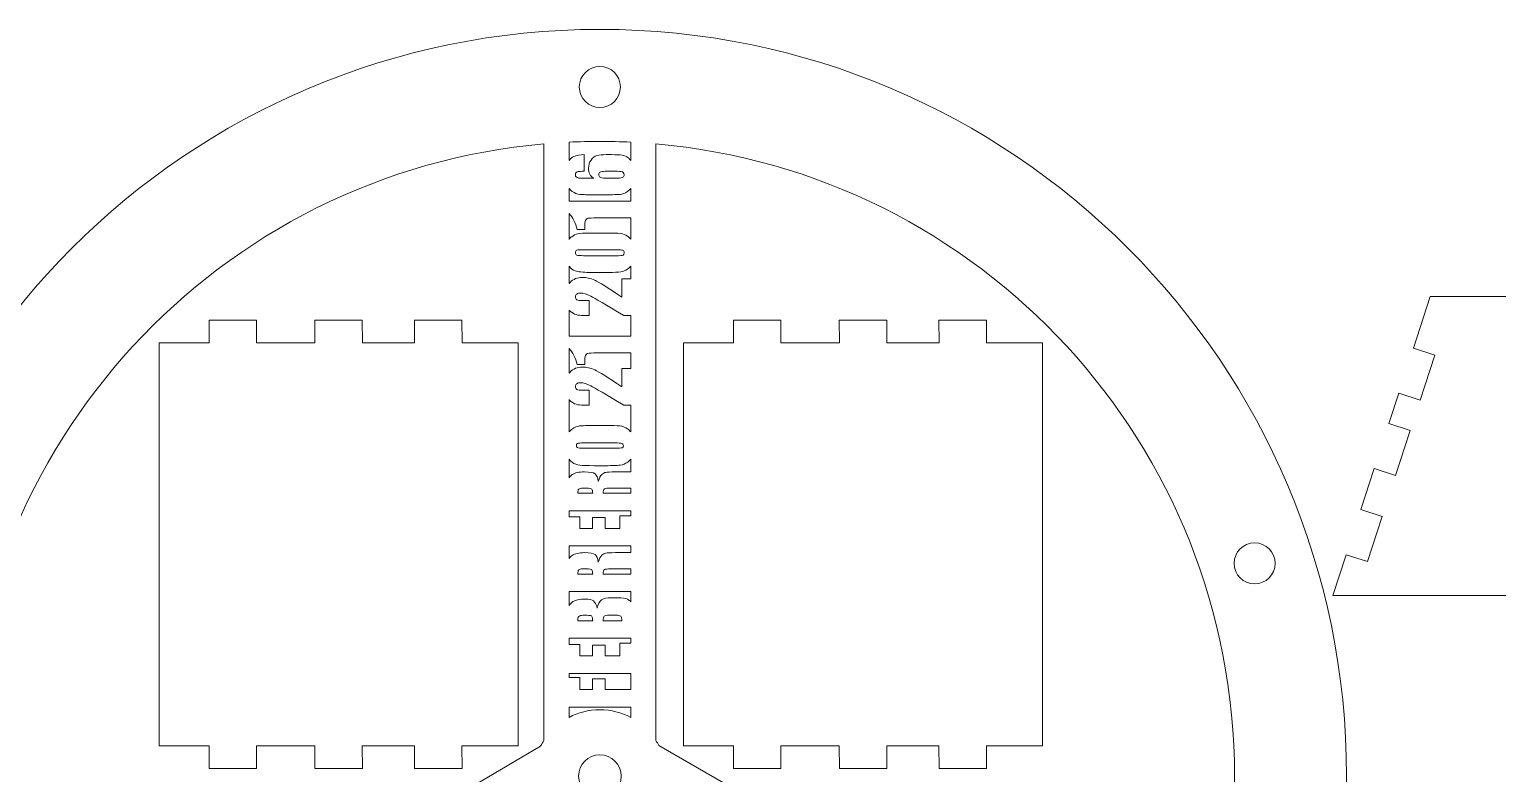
# Model space of a CAD drawing. Header units: millimetres. Extents: x -535 to 505, y -208 to 234.
# Drawn here: x -55.1 to 141.6, y -106.4 to -6.8 of the extents above; entities that cross this region are included whole.
import ezdxf

# ---------------------------------------------------------------- set-up
doc = ezdxf.new("R2010")
doc.units = ezdxf.units.MM
doc.header["$MEASUREMENT"] = 0
doc.layers.add('Capa 1', color=7, linetype='Continuous')

msp = doc.modelspace()

# ---------------------------------------------------------------- linework, layer by layer
at = {"layer": 'Capa 1', "color": 250, "lineweight": 20}
for points, knots in [([(21.3496, -6.7857), (76.5781, -6.7857), (121.3496, -51.5572), (121.3496, -106.7857), (121.3496, -106.7857), (121.3496, -162.0142), (76.5781, -206.7857), (21.3496, -206.7857), (21.3496, -206.7857), (-33.8789, -206.7857), (-78.6504, -162.0142), (-78.6504, -106.7857), (-78.6504, -106.7857), (-78.6504, -51.5572), (-33.8789, -6.7857), (21.3496, -6.7857)], [0, 0, 0, 0, 0.2, 0.2, 0.2, 0.2, 0.4, 0.4, 0.4, 0.4, 0.6, 0.6, 0.6, 0.6, 1, 1, 1, 1]), ([(21.3496, -11.7492), (22.8684, -11.7492), (24.0996, -12.9804), (24.0996, -14.4992), (24.0996, -14.4992), (24.0996, -16.018), (22.8684, -17.2492), (21.3496, -17.2492), (21.3496, -17.2492), (19.8308, -17.2492), (18.5996, -16.018), (18.5996, -14.4992), (18.5996, -14.4992), (18.5996, -12.9804), (19.8308, -11.7492), (21.3496, -11.7492)], [0, 0, 0, 0, 0.2, 0.2, 0.2, 0.2, 0.4, 0.4, 0.4, 0.4, 0.6, 0.6, 0.6, 0.6, 1, 1, 1, 1]), ([(-55.41, -143.3336), (-60.6927, -132.2629), (-63.6504, -119.8699), (-63.6504, -106.7857), (-63.6504, -106.7857), (-63.6504, -62.3694), (-29.5809, -25.9166), (13.8496, -22.1188), (13.8496, -22.1188), (13.8496, -22.1188), (13.8496, -102.0061), (13.8496, -102.0061), (13.8496, -102.0061), (13.6954, -102.2475), (13.5526, -102.497), (13.4219, -102.7535), (13.4219, -102.7535), (13.4219, -102.7535), (-55.41, -143.3336), (-55.41, -143.3336)], [0, 0, 0, 0, 0.16666667, 0.16666667, 0.16666667, 0.16666667, 0.33333333, 0.33333333, 0.33333333, 0.33333333, 0.5, 0.5, 0.5, 0.5, 0.66666667, 0.66666667, 0.66666667, 0.66666667, 1, 1, 1, 1]), ([(21.3496, -21.7857), (22.7334, -21.7857), (24.1089, -21.8215), (25.4765, -21.8869), (25.4765, -21.8869), (25.4765, -21.8869), (25.4765, -24.3261), (25.4765, -24.3261), (25.4765, -24.3261), (25.3866, -24.2089), (25.286, -24.1058), (25.1748, -24.0171), (25.1748, -24.0171), (24.916, -23.8074), (24.6327, -23.6808), (24.3267, -23.6317), (24.3267, -23.6317), (24.0207, -23.5845), (23.5541, -23.5599), (22.927, -23.5599), (22.927, -23.5599), (22.927, -23.5599), (22.2148, -23.5599), (22.2148, -23.5599), (22.2148, -23.5599), (21.6878, -23.5599), (21.2685, -23.6034), (20.9587, -23.6884), (20.9587, -23.6884), (20.6489, -23.7734), (20.3844, -23.9717), (20.1634, -24.2872), (20.1634, -24.2872), (19.9424, -24.6008), (19.831, -24.9634), (19.831, -25.3733), (19.831, -25.3733), (19.831, -25.6982), (19.8895, -25.9721), (20.0085, -26.195), (20.0085, -26.195), (20.1275, -26.416), (20.307, -26.5842), (20.545, -26.6994), (20.545, -26.6994), (20.545, -26.6994), (19.1188, -26.6994), (19.1188, -26.6994), (19.1188, -26.6994), (18.7845, -26.6994), (18.5616, -26.6937), (18.4502, -26.6824), (18.4502, -26.6824), (18.3387, -26.671), (18.2499, -26.6276), (18.18, -26.5539), (18.18, -26.5539), (18.1101, -26.4784), (18.0742, -26.3839), (18.0742, -26.2687), (18.0742, -26.2687), (18.0742, -26.1308), (18.112, -26.0212), (18.1857, -25.9419), (18.1857, -25.9419), (18.2594, -25.8607), (18.3519, -25.8154), (18.4615, -25.8059), (18.4615, -25.8059), (18.5692, -25.7965), (18.8336, -25.7927), (19.253, -25.7927), (19.253, -25.7927), (19.253, -25.7927), (19.253, -23.5599), (19.253, -23.5599), (19.253, -23.5599), (18.6919, -23.5599), (18.2254, -23.6468), (17.8551, -23.8206), (17.8551, -23.8206), (17.6074, -23.9375), (17.3964, -24.1058), (17.2227, -24.3258), (17.2227, -24.3258), (17.2227, -24.3258), (17.2227, -21.8869), (17.2227, -21.8869), (17.2227, -21.8869), (18.5898, -21.8198), (19.9658, -21.7857), (21.3496, -21.7857)], [0, 0, 0, 0, 0.04166667, 0.04166667, 0.04166667, 0.04166667, 0.08333333, 0.08333333, 0.08333333, 0.08333333, 0.125, 0.125, 0.125, 0.125, 0.16666667, 0.16666667, 0.16666667, 0.16666667, 0.20833333, 0.20833333, 0.20833333, 0.20833333, 0.25, 0.25, 0.25, 0.25, 0.29166667, 0.29166667, 0.29166667, 0.29166667, 0.33333333, 0.33333333, 0.33333333, 0.33333333, 0.375, 0.375, 0.375, 0.375, 0.41666667, 0.41666667, 0.41666667, 0.41666667, 0.45833333, 0.45833333, 0.45833333, 0.45833333, 0.5, 0.5, 0.5, 0.5, 0.54166667, 0.54166667, 0.54166667, 0.54166667, 0.58333333, 0.58333333, 0.58333333, 0.58333333, 0.625, 0.625, 0.625, 0.625, 0.66666667, 0.66666667, 0.66666667, 0.66666667, 0.70833333, 0.70833333, 0.70833333, 0.70833333, 0.75, 0.75, 0.75, 0.75, 0.79166667, 0.79166667, 0.79166667, 0.79166667, 0.83333333, 0.83333333, 0.83333333, 0.83333333, 0.875, 0.875, 0.875, 0.875, 0.91666667, 0.91666667, 0.91666667, 0.91666667, 1, 1, 1, 1]), ([(28.8496, -22.1188), (72.2802, -25.9165), (106.3496, -62.3694), (106.3496, -106.7857), (106.3496, -106.7857), (106.3496, -119.5946), (103.5109, -131.7387), (98.4369, -142.6317), (98.4369, -142.6317), (98.4369, -142.6317), (29.2396, -102.6806), (29.2396, -102.6806), (29.2396, -102.6806), (29.1192, -102.4497), (28.9892, -102.2242), (28.8496, -102.0057), (28.8496, -102.0057), (28.8496, -102.0057), (28.8496, -22.1188), (28.8496, -22.1188)], [0, 0, 0, 0, 0.16666667, 0.16666667, 0.16666667, 0.16666667, 0.33333333, 0.33333333, 0.33333333, 0.33333333, 0.5, 0.5, 0.5, 0.5, 0.66666667, 0.66666667, 0.66666667, 0.66666667, 1, 1, 1, 1]), ([(22.041, -25.7927), (21.7256, -25.7927), (21.5084, -25.8286), (21.3912, -25.8985), (21.3912, -25.8985), (21.2722, -25.9702), (21.2137, -26.0855), (21.2137, -26.246), (21.2137, -26.246), (21.2137, -26.4028), (21.2704, -26.518), (21.3818, -26.5898), (21.3818, -26.5898), (21.4951, -26.6635), (21.7143, -26.6994), (22.041, -26.6994), (22.041, -26.6994), (22.041, -26.6994), (23.658, -26.6994), (23.658, -26.6994), (23.658, -26.6994), (24.0528, -26.6994), (24.3097, -26.6654), (24.4325, -26.5955), (24.4325, -26.5955), (24.5533, -26.5275), (24.6138, -26.4123), (24.6138, -26.2517), (24.6138, -26.2517), (24.6138, -26.1554), (24.5666, -26.0534), (24.4721, -25.9495), (24.4721, -25.9495), (24.3796, -25.8456), (24.1264, -25.7927), (23.7147, -25.7927), (23.7147, -25.7927), (23.7147, -25.7927), (22.041, -25.7927), (22.041, -25.7927)], [0, 0, 0, 0, 0.09090909, 0.09090909, 0.09090909, 0.09090909, 0.18181818, 0.18181818, 0.18181818, 0.18181818, 0.27272727, 0.27272727, 0.27272727, 0.27272727, 0.36363636, 0.36363636, 0.36363636, 0.36363636, 0.45454545, 0.45454545, 0.45454545, 0.45454545, 0.54545455, 0.54545455, 0.54545455, 0.54545455, 0.63636364, 0.63636364, 0.63636364, 0.63636364, 0.72727273, 0.72727273, 0.72727273, 0.72727273, 0.81818182, 0.81818182, 0.81818182, 0.81818182, 1, 1, 1, 1]), ([(17.2227, -28.0871), (17.2227, -28.0871), (17.2227, -29.803), (17.2227, -29.803), (17.2227, -29.803), (17.2227, -29.803), (25.4765, -29.803), (25.4765, -29.803), (25.4765, -29.803), (25.4765, -29.803), (25.4765, -28.0931), (25.4765, -28.0931), (25.4765, -28.0931), (25.3499, -28.2596), (25.2016, -28.4001), (25.0313, -28.5147), (25.0313, -28.5147), (24.7196, -28.7224), (24.3928, -28.8452), (24.049, -28.8792), (24.049, -28.8792), (23.7071, -28.9151), (23.0403, -28.9321), (22.0524, -28.9321), (22.0524, -28.9321), (22.0524, -28.9321), (20.8132, -28.9321), (20.8132, -28.9321), (20.8132, -28.9321), (19.7479, -28.9321), (19.0338, -28.917), (18.6749, -28.8849), (18.6749, -28.8849), (18.316, -28.8528), (17.9741, -28.7262), (17.6549, -28.4996), (17.6549, -28.4996), (17.4898, -28.384), (17.3456, -28.2464), (17.2227, -28.0871)], [0, 0, 0, 0, 0.09090909, 0.09090909, 0.09090909, 0.09090909, 0.18181818, 0.18181818, 0.18181818, 0.18181818, 0.27272727, 0.27272727, 0.27272727, 0.27272727, 0.36363636, 0.36363636, 0.36363636, 0.36363636, 0.45454545, 0.45454545, 0.45454545, 0.45454545, 0.54545455, 0.54545455, 0.54545455, 0.54545455, 0.63636364, 0.63636364, 0.63636364, 0.63636364, 0.72727273, 0.72727273, 0.72727273, 0.72727273, 0.81818182, 0.81818182, 0.81818182, 0.81818182, 1, 1, 1, 1]), ([(17.2227, -31.4401), (17.2227, -31.4401), (17.2227, -34.9245), (17.2227, -34.9245), (17.2227, -34.9245), (17.3308, -34.7726), (17.449, -34.6471), (17.5775, -34.5481), (17.5775, -34.5481), (17.8249, -34.3554), (18.1026, -34.2251), (18.4124, -34.1571), (18.4124, -34.1571), (18.7222, -34.0891), (19.2171, -34.055), (19.8971, -34.055), (19.8971, -34.055), (19.8971, -34.055), (22.8854, -34.055), (22.8854, -34.055), (22.8854, -34.055), (23.5654, -34.055), (24.0584, -34.0928), (24.3682, -34.1665), (24.3682, -34.1665), (24.6799, -34.2402), (24.9689, -34.3932), (25.239, -34.6255), (25.239, -34.6255), (25.326, -34.7008), (25.4052, -34.7812), (25.4765, -34.8665), (25.4765, -34.8665), (25.4765, -34.8665), (25.4765, -32.0357), (25.4765, -32.0357), (25.4765, -32.0357), (25.4765, -32.0357), (21.0135, -32.0357), (21.0135, -32.0357), (21.0135, -32.0357), (20.3183, -32.0357), (19.899, -32.0527), (19.7592, -32.0848), (19.7592, -32.0848), (19.6194, -32.1188), (19.5117, -32.2095), (19.44, -32.3587), (19.44, -32.3587), (19.3682, -32.508), (19.3323, -32.8404), (19.3323, -33.3561), (19.3323, -33.3561), (19.3323, -33.3561), (19.3323, -33.5771), (19.3323, -33.5771), (19.3323, -33.5771), (19.3323, -33.5771), (18.2915, -33.5771), (18.2915, -33.5771), (18.2915, -33.5771), (18.1019, -32.6884), (17.745, -31.976), (17.2227, -31.4401)], [0, 0, 0, 0, 0.05882353, 0.05882353, 0.05882353, 0.05882353, 0.11764706, 0.11764706, 0.11764706, 0.11764706, 0.17647059, 0.17647059, 0.17647059, 0.17647059, 0.23529412, 0.23529412, 0.23529412, 0.23529412, 0.29411765, 0.29411765, 0.29411765, 0.29411765, 0.35294118, 0.35294118, 0.35294118, 0.35294118, 0.41176471, 0.41176471, 0.41176471, 0.41176471, 0.47058824, 0.47058824, 0.47058824, 0.47058824, 0.52941176, 0.52941176, 0.52941176, 0.52941176, 0.58823529, 0.58823529, 0.58823529, 0.58823529, 0.64705882, 0.64705882, 0.64705882, 0.64705882, 0.70588235, 0.70588235, 0.70588235, 0.70588235, 0.76470588, 0.76470588, 0.76470588, 0.76470588, 0.82352941, 0.82352941, 0.82352941, 0.82352941, 0.88235294, 0.88235294, 0.88235294, 0.88235294, 1, 1, 1, 1]), ([(19.1472, -36.2878), (18.6712, -36.2878), (18.3746, -36.3105), (18.2537, -36.3577), (18.2537, -36.3577), (18.1347, -36.403), (18.0742, -36.5107), (18.0742, -36.6826), (18.0742, -36.6826), (18.0742, -36.8488), (18.1385, -36.9584), (18.265, -37.0113), (18.265, -37.0113), (18.3916, -37.066), (18.6863, -37.0925), (19.1472, -37.0925), (19.1472, -37.0925), (19.1472, -37.0925), (23.5144, -37.0925), (23.5144, -37.0925), (23.5144, -37.0925), (24.0339, -37.0925), (24.3475, -37.0679), (24.4532, -37.0169), (24.4532, -37.0169), (24.5609, -36.9678), (24.6138, -36.8601), (24.6138, -36.692), (24.6138, -36.692), (24.6138, -36.5258), (24.5515, -36.4181), (24.4249, -36.3652), (24.4249, -36.3652), (24.3002, -36.3142), (24.0188, -36.2878), (23.5805, -36.2878), (23.5805, -36.2878), (23.5805, -36.2878), (19.1472, -36.2878), (19.1472, -36.2878)], [0, 0, 0, 0, 0.09090909, 0.09090909, 0.09090909, 0.09090909, 0.18181818, 0.18181818, 0.18181818, 0.18181818, 0.27272727, 0.27272727, 0.27272727, 0.27272727, 0.36363636, 0.36363636, 0.36363636, 0.36363636, 0.45454545, 0.45454545, 0.45454545, 0.45454545, 0.54545455, 0.54545455, 0.54545455, 0.54545455, 0.63636364, 0.63636364, 0.63636364, 0.63636364, 0.72727273, 0.72727273, 0.72727273, 0.72727273, 0.81818182, 0.81818182, 0.81818182, 0.81818182, 1, 1, 1, 1]), ([(17.2227, -38.5059), (17.2227, -38.5059), (17.2227, -40.8271), (17.2227, -40.8271), (17.2227, -40.8271), (17.2637, -40.7749), (17.307, -40.7252), (17.3527, -40.6777), (17.3527, -40.6777), (17.7947, -40.2225), (18.3519, -39.9939), (19.0263, -39.9939), (19.0263, -39.9939), (19.5401, -39.9939), (20.0822, -40.1223), (20.6546, -40.3792), (20.6546, -40.3792), (21.2269, -40.6361), (22.4396, -41.3936), (24.2965, -42.6498), (24.2965, -42.6498), (24.2965, -42.6498), (24.2965, -40.1979), (24.2965, -40.1979), (24.2965, -40.1979), (24.2965, -40.1979), (25.4765, -40.1979), (25.4765, -40.1979), (25.4765, -40.1979), (25.4765, -40.1979), (25.4765, -38.5042), (25.4765, -38.5042), (25.4765, -38.5042), (25.4034, -38.5928), (25.3223, -38.6731), (25.2334, -38.7453), (25.2334, -38.7453), (24.9708, -38.955), (24.695, -39.1042), (24.406, -39.193), (24.406, -39.193), (24.1151, -39.2818), (23.6542, -39.3252), (23.0233, -39.3252), (23.0233, -39.3252), (23.0233, -39.3252), (19.8971, -39.3252), (19.8971, -39.3252), (19.8971, -39.3252), (19.0735, -39.3252), (18.4577, -39.2534), (18.0478, -39.1118), (18.0478, -39.1118), (17.7212, -38.9989), (17.4462, -38.7973), (17.2227, -38.5059)], [0, 0, 0, 0, 0.06666667, 0.06666667, 0.06666667, 0.06666667, 0.13333333, 0.13333333, 0.13333333, 0.13333333, 0.2, 0.2, 0.2, 0.2, 0.26666667, 0.26666667, 0.26666667, 0.26666667, 0.33333333, 0.33333333, 0.33333333, 0.33333333, 0.4, 0.4, 0.4, 0.4, 0.46666667, 0.46666667, 0.46666667, 0.46666667, 0.53333333, 0.53333333, 0.53333333, 0.53333333, 0.6, 0.6, 0.6, 0.6, 0.66666667, 0.66666667, 0.66666667, 0.66666667, 0.73333333, 0.73333333, 0.73333333, 0.73333333, 0.8, 0.8, 0.8, 0.8, 0.86666667, 0.86666667, 0.86666667, 0.86666667, 1, 1, 1, 1]), ([(17.2227, -44.3643), (17.2227, -44.3643), (17.2227, -47.8841), (17.2227, -47.8841), (17.2227, -47.8841), (17.2227, -47.8841), (25.4765, -47.8841), (25.4765, -47.8841), (25.4765, -47.8841), (25.4765, -47.8841), (25.4765, -45.1157), (25.4765, -45.1157), (25.4765, -45.1157), (25.4765, -45.1157), (24.5458, -45.1129), (24.5458, -45.1129), (24.5458, -45.1129), (22.1638, -43.6547), (20.6904, -42.7876), (20.1238, -42.5119), (20.1238, -42.5119), (19.5571, -42.2361), (19.1151, -42.0982), (18.7996, -42.0982), (18.7996, -42.0982), (18.5559, -42.0982), (18.3746, -42.1416), (18.2537, -42.2247), (18.2537, -42.2247), (18.1347, -42.3079), (18.0742, -42.4344), (18.0742, -42.6044), (18.0742, -42.6044), (18.0742, -42.7744), (18.1404, -42.9029), (18.2726, -42.986), (18.2726, -42.986), (18.4048, -43.0691), (18.6674, -43.1107), (19.0603, -43.1107), (19.0603, -43.1107), (19.0603, -43.1107), (19.9103, -43.1107), (19.9103, -43.1107), (19.9103, -43.1107), (19.9103, -43.1107), (19.9103, -45.1167), (19.9103, -45.1167), (19.9103, -45.1167), (19.9103, -45.1167), (19.5835, -45.1167), (19.5835, -45.1167), (19.5835, -45.1167), (19.0829, -45.1167), (18.6863, -45.0903), (18.3973, -45.0393), (18.3973, -45.0393), (18.1083, -44.9883), (17.823, -44.8598), (17.5435, -44.6577), (17.5435, -44.6577), (17.4245, -44.5709), (17.3175, -44.4731), (17.2227, -44.3643)], [0, 0, 0, 0, 0.05882353, 0.05882353, 0.05882353, 0.05882353, 0.11764706, 0.11764706, 0.11764706, 0.11764706, 0.17647059, 0.17647059, 0.17647059, 0.17647059, 0.23529412, 0.23529412, 0.23529412, 0.23529412, 0.29411765, 0.29411765, 0.29411765, 0.29411765, 0.35294118, 0.35294118, 0.35294118, 0.35294118, 0.41176471, 0.41176471, 0.41176471, 0.41176471, 0.47058824, 0.47058824, 0.47058824, 0.47058824, 0.52941176, 0.52941176, 0.52941176, 0.52941176, 0.58823529, 0.58823529, 0.58823529, 0.58823529, 0.64705882, 0.64705882, 0.64705882, 0.64705882, 0.70588235, 0.70588235, 0.70588235, 0.70588235, 0.76470588, 0.76470588, 0.76470588, 0.76470588, 0.82352941, 0.82352941, 0.82352941, 0.82352941, 0.88235294, 0.88235294, 0.88235294, 0.88235294, 1, 1, 1, 1]), ([(17.2227, -49.5212), (17.2227, -49.5212), (17.2227, -52.8314), (17.2227, -52.8314), (17.2227, -52.8314), (17.2637, -52.7792), (17.307, -52.7295), (17.3527, -52.682), (17.3527, -52.682), (17.7947, -52.2268), (18.3519, -51.9982), (19.0263, -51.9982), (19.0263, -51.9982), (19.5401, -51.9982), (20.0822, -52.1266), (20.6546, -52.3835), (20.6546, -52.3835), (21.2269, -52.6404), (22.4396, -53.3979), (24.2965, -54.6541), (24.2965, -54.6541), (24.2965, -54.6541), (24.2965, -52.2022), (24.2965, -52.2022), (24.2965, -52.2022), (24.2965, -52.2022), (25.4765, -52.2022), (25.4765, -52.2022), (25.4765, -52.2022), (25.4765, -52.2022), (25.4765, -50.1168), (25.4765, -50.1168), (25.4765, -50.1168), (25.4765, -50.1168), (21.0135, -50.1168), (21.0135, -50.1168), (21.0135, -50.1168), (20.3183, -50.1168), (19.899, -50.1338), (19.7592, -50.1659), (19.7592, -50.1659), (19.6194, -50.1999), (19.5117, -50.2906), (19.44, -50.4398), (19.44, -50.4398), (19.3682, -50.5891), (19.3323, -50.9215), (19.3323, -51.4372), (19.3323, -51.4372), (19.3323, -51.4372), (19.3323, -51.6582), (19.3323, -51.6582), (19.3323, -51.6582), (19.3323, -51.6582), (18.2915, -51.6582), (18.2915, -51.6582), (18.2915, -51.6582), (18.1019, -50.7695), (17.745, -50.0571), (17.2227, -49.5212)], [0, 0, 0, 0, 0.0625, 0.0625, 0.0625, 0.0625, 0.125, 0.125, 0.125, 0.125, 0.1875, 0.1875, 0.1875, 0.1875, 0.25, 0.25, 0.25, 0.25, 0.3125, 0.3125, 0.3125, 0.3125, 0.375, 0.375, 0.375, 0.375, 0.4375, 0.4375, 0.4375, 0.4375, 0.5, 0.5, 0.5, 0.5, 0.5625, 0.5625, 0.5625, 0.5625, 0.625, 0.625, 0.625, 0.625, 0.6875, 0.6875, 0.6875, 0.6875, 0.75, 0.75, 0.75, 0.75, 0.8125, 0.8125, 0.8125, 0.8125, 0.875, 0.875, 0.875, 0.875, 1, 1, 1, 1]), ([(17.2227, -56.3686), (17.2227, -56.3686), (17.2227, -60.6943), (17.2227, -60.6943), (17.2227, -60.6943), (17.3371, -60.5477), (17.4698, -60.4187), (17.6209, -60.3077), (17.6209, -60.3077), (17.9345, -60.0754), (18.2764, -59.9375), (18.6447, -59.8921), (18.6447, -59.8921), (19.0149, -59.8487), (19.661, -59.826), (20.5828, -59.826), (20.5828, -59.826), (20.5828, -59.826), (22.1166, -59.826), (22.1166, -59.826), (22.1166, -59.826), (23.0176, -59.826), (23.6542, -59.8468), (24.0282, -59.8902), (24.0282, -59.8902), (24.4041, -59.9318), (24.746, -60.064), (25.0558, -60.2869), (25.0558, -60.2869), (25.215, -60.4014), (25.3552, -60.537), (25.4765, -60.6931), (25.4765, -60.6931), (25.4765, -60.6931), (25.4765, -57.12), (25.4765, -57.12), (25.4765, -57.12), (25.4765, -57.12), (24.5458, -57.1172), (24.5458, -57.1172), (24.5458, -57.1172), (22.1638, -55.659), (20.6904, -54.7919), (20.1238, -54.5162), (20.1238, -54.5162), (19.5571, -54.2404), (19.1151, -54.1025), (18.7996, -54.1025), (18.7996, -54.1025), (18.5559, -54.1025), (18.3746, -54.1459), (18.2537, -54.229), (18.2537, -54.229), (18.1347, -54.3122), (18.0742, -54.4387), (18.0742, -54.6087), (18.0742, -54.6087), (18.0742, -54.7787), (18.1404, -54.9072), (18.2726, -54.9903), (18.2726, -54.9903), (18.4048, -55.0734), (18.6674, -55.115), (19.0603, -55.115), (19.0603, -55.115), (19.0603, -55.115), (19.9103, -55.115), (19.9103, -55.115), (19.9103, -55.115), (19.9103, -55.115), (19.9103, -57.121), (19.9103, -57.121), (19.9103, -57.121), (19.9103, -57.121), (19.5835, -57.121), (19.5835, -57.121), (19.5835, -57.121), (19.0829, -57.121), (18.6863, -57.0946), (18.3973, -57.0436), (18.3973, -57.0436), (18.1083, -56.9926), (17.823, -56.8641), (17.5435, -56.662), (17.5435, -56.662), (17.4245, -56.5752), (17.3175, -56.4774), (17.2227, -56.3686)], [0, 0, 0, 0, 0.04347826, 0.04347826, 0.04347826, 0.04347826, 0.08695652, 0.08695652, 0.08695652, 0.08695652, 0.13043478, 0.13043478, 0.13043478, 0.13043478, 0.17391304, 0.17391304, 0.17391304, 0.17391304, 0.2173913, 0.2173913, 0.2173913, 0.2173913, 0.26086957, 0.26086957, 0.26086957, 0.26086957, 0.30434783, 0.30434783, 0.30434783, 0.30434783, 0.34782609, 0.34782609, 0.34782609, 0.34782609, 0.39130435, 0.39130435, 0.39130435, 0.39130435, 0.43478261, 0.43478261, 0.43478261, 0.43478261, 0.47826087, 0.47826087, 0.47826087, 0.47826087, 0.52173913, 0.52173913, 0.52173913, 0.52173913, 0.56521739, 0.56521739, 0.56521739, 0.56521739, 0.60869565, 0.60869565, 0.60869565, 0.60869565, 0.65217391, 0.65217391, 0.65217391, 0.65217391, 0.69565217, 0.69565217, 0.69565217, 0.69565217, 0.73913043, 0.73913043, 0.73913043, 0.73913043, 0.7826087, 0.7826087, 0.7826087, 0.7826087, 0.82608696, 0.82608696, 0.82608696, 0.82608696, 0.86956522, 0.86956522, 0.86956522, 0.86956522, 0.91304348, 0.91304348, 0.91304348, 0.91304348, 1, 1, 1, 1]), ([(19.1717, -62.1608), (18.7562, -62.1608), (18.4898, -62.1834), (18.3727, -62.2288), (18.3727, -62.2288), (18.2575, -62.2741), (18.1989, -62.3667), (18.1989, -62.5064), (18.1989, -62.5064), (18.1989, -62.6254), (18.2461, -62.7161), (18.3406, -62.7803), (18.3406, -62.7803), (18.4331, -62.8427), (18.7108, -62.8748), (19.1717, -62.8748), (19.1717, -62.8748), (19.1717, -62.8748), (23.3558, -62.8748), (23.3558, -62.8748), (23.3558, -62.8748), (23.8752, -62.8748), (24.1963, -62.854), (24.3172, -62.8124), (24.3172, -62.8124), (24.44, -62.7709), (24.5005, -62.6745), (24.5005, -62.5234), (24.5005, -62.5234), (24.5005, -62.3685), (24.4306, -62.2684), (24.2908, -62.225), (24.2908, -62.225), (24.151, -62.1815), (23.8167, -62.1608), (23.2896, -62.1608), (23.2896, -62.1608), (23.2896, -62.1608), (19.1717, -62.1608), (19.1717, -62.1608)], [0, 0, 0, 0, 0.09090909, 0.09090909, 0.09090909, 0.09090909, 0.18181818, 0.18181818, 0.18181818, 0.18181818, 0.27272727, 0.27272727, 0.27272727, 0.27272727, 0.36363636, 0.36363636, 0.36363636, 0.36363636, 0.45454545, 0.45454545, 0.45454545, 0.45454545, 0.54545455, 0.54545455, 0.54545455, 0.54545455, 0.63636364, 0.63636364, 0.63636364, 0.63636364, 0.72727273, 0.72727273, 0.72727273, 0.72727273, 0.81818182, 0.81818182, 0.81818182, 0.81818182, 1, 1, 1, 1]), ([(17.2227, -64.3422), (17.2227, -64.3422), (17.2227, -66.8216), (17.2227, -66.8216), (17.2227, -66.8216), (17.3303, -66.6676), (17.4693, -66.5307), (17.6398, -66.4109), (17.6398, -66.4109), (17.9874, -66.1653), (18.5446, -66.0425), (19.3077, -66.0425), (19.3077, -66.0425), (20.0048, -66.0425), (20.4732, -66.1294), (20.7131, -66.3032), (20.7131, -66.3032), (20.953, -66.4751), (21.0966, -66.817), (21.1438, -67.327), (21.1438, -67.327), (21.259, -66.8661), (21.412, -66.5545), (21.6047, -66.3958), (21.6047, -66.3958), (21.7955, -66.2371), (21.973, -66.1389), (22.1336, -66.1011), (22.1336, -66.1011), (22.2942, -66.0614), (22.7362, -66.0425), (23.4596, -66.0425), (23.4596, -66.0425), (23.4596, -66.0425), (25.4765, -66.0425), (25.4765, -66.0425), (25.4765, -66.0425), (25.4765, -66.0425), (25.4765, -64.3414), (25.4765, -64.3414), (25.4765, -64.3414), (25.3621, -64.4879), (25.2295, -64.6168), (25.0785, -64.7278), (25.0785, -64.7278), (24.7649, -64.9602), (24.423, -65.0981), (24.0547, -65.1434), (24.0547, -65.1434), (23.6844, -65.1869), (23.0384, -65.2095), (22.1166, -65.2095), (22.1166, -65.2095), (22.1166, -65.2095), (20.5828, -65.2095), (20.5828, -65.2095), (20.5828, -65.2095), (19.6817, -65.2095), (19.0452, -65.1887), (18.6712, -65.1453), (18.6712, -65.1453), (18.2953, -65.1037), (17.9534, -64.9715), (17.6436, -64.7486), (17.6436, -64.7486), (17.4843, -64.634), (17.3441, -64.4985), (17.2227, -64.3422)], [0, 0, 0, 0, 0.05555556, 0.05555556, 0.05555556, 0.05555556, 0.11111111, 0.11111111, 0.11111111, 0.11111111, 0.16666667, 0.16666667, 0.16666667, 0.16666667, 0.22222222, 0.22222222, 0.22222222, 0.22222222, 0.27777778, 0.27777778, 0.27777778, 0.27777778, 0.33333333, 0.33333333, 0.33333333, 0.33333333, 0.38888889, 0.38888889, 0.38888889, 0.38888889, 0.44444444, 0.44444444, 0.44444444, 0.44444444, 0.5, 0.5, 0.5, 0.5, 0.55555556, 0.55555556, 0.55555556, 0.55555556, 0.61111111, 0.61111111, 0.61111111, 0.61111111, 0.66666667, 0.66666667, 0.66666667, 0.66666667, 0.72222222, 0.72222222, 0.72222222, 0.72222222, 0.77777778, 0.77777778, 0.77777778, 0.77777778, 0.83333333, 0.83333333, 0.83333333, 0.83333333, 0.88888889, 0.88888889, 0.88888889, 0.88888889, 1, 1, 1, 1]), ([(18.3916, -68.91), (18.3916, -68.91), (20.3863, -68.91), (20.3863, -68.91), (20.3863, -68.91), (20.3863, -68.6493), (20.3504, -68.468), (20.2787, -68.3641), (20.2787, -68.3641), (20.2069, -68.2602), (19.9726, -68.2073), (19.5779, -68.2073), (19.5779, -68.2073), (19.5779, -68.2073), (19.0848, -68.2073), (19.0848, -68.2073), (19.0848, -68.2073), (18.7996, -68.2073), (18.6126, -68.2583), (18.5238, -68.3584), (18.5238, -68.3584), (18.435, -68.4585), (18.3916, -68.6436), (18.3916, -68.91)], [0, 0, 0, 0, 0.14285714, 0.14285714, 0.14285714, 0.14285714, 0.28571429, 0.28571429, 0.28571429, 0.28571429, 0.42857143, 0.42857143, 0.42857143, 0.42857143, 0.57142857, 0.57142857, 0.57142857, 0.57142857, 0.71428571, 0.71428571, 0.71428571, 0.71428571, 1, 1, 1, 1]), ([(25.4765, -68.91), (25.4765, -68.91), (25.4765, -68.2073), (25.4765, -68.2073), (25.4765, -68.2073), (25.4765, -68.2073), (22.8438, -68.2073), (22.8438, -68.2073), (22.8438, -68.2073), (22.3641, -68.2073), (22.0675, -68.2451), (21.9523, -68.3206), (21.9523, -68.3206), (21.837, -68.3943), (21.7804, -68.5907), (21.7804, -68.91), (21.7804, -68.91), (21.7804, -68.91), (25.4765, -68.91), (25.4765, -68.91)], [0, 0, 0, 0, 0.16666667, 0.16666667, 0.16666667, 0.16666667, 0.33333333, 0.33333333, 0.33333333, 0.33333333, 0.5, 0.5, 0.5, 0.5, 0.66666667, 0.66666667, 0.66666667, 0.66666667, 1, 1, 1, 1]), ([(17.2227, -71.2447), (17.2227, -71.2447), (17.2227, -72.0665), (17.2227, -72.0665), (17.2227, -72.0665), (17.2227, -72.0665), (18.6523, -72.0665), (18.6523, -72.0665), (18.6523, -72.0665), (18.6523, -72.0665), (18.6523, -73.6192), (18.6523, -73.6192), (18.6523, -73.6192), (18.6523, -73.6192), (20.3637, -73.6192), (20.3637, -73.6192), (20.3637, -73.6192), (20.3637, -73.6192), (20.3637, -72.1685), (20.3637, -72.1685), (20.3637, -72.1685), (20.3637, -72.1685), (22.0637, -72.1685), (22.0637, -72.1685), (22.0637, -72.1685), (22.0637, -72.1685), (22.0637, -73.6192), (22.0637, -73.6192), (22.0637, -73.6192), (22.0637, -73.6192), (24.0358, -73.6192), (24.0358, -73.6192), (24.0358, -73.6192), (24.0358, -73.6192), (24.0358, -71.9078), (24.0358, -71.9078), (24.0358, -71.9078), (24.0358, -71.9078), (25.4765, -71.9078), (25.4765, -71.9078), (25.4765, -71.9078), (25.4765, -71.9078), (25.4765, -71.2447), (25.4765, -71.2447), (25.4765, -71.2447), (25.4765, -71.2447), (17.2227, -71.2447), (17.2227, -71.2447)], [0, 0, 0, 0, 0.07692308, 0.07692308, 0.07692308, 0.07692308, 0.15384615, 0.15384615, 0.15384615, 0.15384615, 0.23076923, 0.23076923, 0.23076923, 0.23076923, 0.30769231, 0.30769231, 0.30769231, 0.30769231, 0.38461538, 0.38461538, 0.38461538, 0.38461538, 0.46153846, 0.46153846, 0.46153846, 0.46153846, 0.53846154, 0.53846154, 0.53846154, 0.53846154, 0.61538462, 0.61538462, 0.61538462, 0.61538462, 0.69230769, 0.69230769, 0.69230769, 0.69230769, 0.76923077, 0.76923077, 0.76923077, 0.76923077, 0.84615385, 0.84615385, 0.84615385, 0.84615385, 1, 1, 1, 1]), ([(17.2227, -75.9539), (17.2227, -75.9539), (17.2227, -77.634), (17.2227, -77.634), (17.2227, -77.634), (17.3303, -77.48), (17.4693, -77.3431), (17.6398, -77.2233), (17.6398, -77.2233), (17.9874, -76.9777), (18.5446, -76.8549), (19.3077, -76.8549), (19.3077, -76.8549), (20.0048, -76.8549), (20.4732, -76.9418), (20.7131, -77.1156), (20.7131, -77.1156), (20.953, -77.2875), (21.0966, -77.6294), (21.1438, -78.1394), (21.1438, -78.1394), (21.259, -77.6785), (21.412, -77.3669), (21.6047, -77.2082), (21.6047, -77.2082), (21.7955, -77.0495), (21.973, -76.9513), (22.1336, -76.9135), (22.1336, -76.9135), (22.2942, -76.8738), (22.7362, -76.8549), (23.4596, -76.8549), (23.4596, -76.8549), (23.4596, -76.8549), (25.4765, -76.8549), (25.4765, -76.8549), (25.4765, -76.8549), (25.4765, -76.8549), (25.4765, -75.9539), (25.4765, -75.9539), (25.4765, -75.9539), (25.4765, -75.9539), (17.2227, -75.9539), (17.2227, -75.9539)], [0, 0, 0, 0, 0.08333333, 0.08333333, 0.08333333, 0.08333333, 0.16666667, 0.16666667, 0.16666667, 0.16666667, 0.25, 0.25, 0.25, 0.25, 0.33333333, 0.33333333, 0.33333333, 0.33333333, 0.41666667, 0.41666667, 0.41666667, 0.41666667, 0.5, 0.5, 0.5, 0.5, 0.58333333, 0.58333333, 0.58333333, 0.58333333, 0.66666667, 0.66666667, 0.66666667, 0.66666667, 0.75, 0.75, 0.75, 0.75, 0.83333333, 0.83333333, 0.83333333, 0.83333333, 1, 1, 1, 1]), ([(109.042, -75.5427), (110.5608, -75.5427), (111.792, -76.7739), (111.792, -78.2927), (111.792, -78.2927), (111.792, -79.8115), (110.5608, -81.0427), (109.042, -81.0427), (109.042, -81.0427), (107.5232, -81.0427), (106.292, -79.8115), (106.292, -78.2927), (106.292, -78.2927), (106.292, -76.7739), (107.5232, -75.5427), (109.042, -75.5427)], [0, 0, 0, 0, 0.2, 0.2, 0.2, 0.2, 0.4, 0.4, 0.4, 0.4, 0.6, 0.6, 0.6, 0.6, 1, 1, 1, 1]), ([(18.3916, -79.7224), (18.3916, -79.7224), (20.3863, -79.7224), (20.3863, -79.7224), (20.3863, -79.7224), (20.3863, -79.4617), (20.3504, -79.2804), (20.2787, -79.1765), (20.2787, -79.1765), (20.2069, -79.0726), (19.9726, -79.0197), (19.5779, -79.0197), (19.5779, -79.0197), (19.5779, -79.0197), (19.0848, -79.0197), (19.0848, -79.0197), (19.0848, -79.0197), (18.7996, -79.0197), (18.6126, -79.0707), (18.5238, -79.1708), (18.5238, -79.1708), (18.435, -79.2709), (18.3916, -79.456), (18.3916, -79.7224)], [0, 0, 0, 0, 0.14285714, 0.14285714, 0.14285714, 0.14285714, 0.28571429, 0.28571429, 0.28571429, 0.28571429, 0.42857143, 0.42857143, 0.42857143, 0.42857143, 0.57142857, 0.57142857, 0.57142857, 0.57142857, 0.71428571, 0.71428571, 0.71428571, 0.71428571, 1, 1, 1, 1]), ([(25.4765, -79.7224), (25.4765, -79.7224), (25.4765, -79.0197), (25.4765, -79.0197), (25.4765, -79.0197), (25.4765, -79.0197), (22.8438, -79.0197), (22.8438, -79.0197), (22.8438, -79.0197), (22.3641, -79.0197), (22.0675, -79.0575), (21.9523, -79.133), (21.9523, -79.133), (21.837, -79.2067), (21.7804, -79.4031), (21.7804, -79.7224), (21.7804, -79.7224), (21.7804, -79.7224), (25.4765, -79.7224), (25.4765, -79.7224)], [0, 0, 0, 0, 0.16666667, 0.16666667, 0.16666667, 0.16666667, 0.33333333, 0.33333333, 0.33333333, 0.33333333, 0.5, 0.5, 0.5, 0.5, 0.66666667, 0.66666667, 0.66666667, 0.66666667, 1, 1, 1, 1]), ([(17.2227, -82.0571), (17.2227, -82.0571), (17.2227, -83.917), (17.2227, -83.917), (17.2227, -83.917), (17.3478, -83.7231), (17.5161, -83.556), (17.7267, -83.4153), (17.7267, -83.4153), (18.0761, -83.1829), (18.6372, -83.0677), (19.4116, -83.0677), (19.4116, -83.0677), (19.9349, -83.0677), (20.2994, -83.1489), (20.5053, -83.3133), (20.5053, -83.3133), (20.7131, -83.4776), (20.8699, -83.8025), (20.9813, -84.2861), (20.9813, -84.2861), (21.1041, -83.7458), (21.3062, -83.3794), (21.5877, -83.1867), (21.5877, -83.1867), (21.871, -82.994), (22.3036, -82.8977), (22.8892, -82.8977), (22.8892, -82.8977), (22.8892, -82.8977), (23.7203, -82.8977), (23.7203, -82.8977), (23.7203, -82.8977), (24.3267, -82.8977), (24.7744, -82.9676), (25.0671, -83.1055), (25.0671, -83.1055), (25.2333, -83.1843), (25.3699, -83.2896), (25.4765, -83.4217), (25.4765, -83.4217), (25.4765, -83.4217), (25.4765, -82.0571), (25.4765, -82.0571), (25.4765, -82.0571), (25.4765, -82.0571), (17.2227, -82.0571), (17.2227, -82.0571)], [0, 0, 0, 0, 0.07692308, 0.07692308, 0.07692308, 0.07692308, 0.15384615, 0.15384615, 0.15384615, 0.15384615, 0.23076923, 0.23076923, 0.23076923, 0.23076923, 0.30769231, 0.30769231, 0.30769231, 0.30769231, 0.38461538, 0.38461538, 0.38461538, 0.38461538, 0.46153846, 0.46153846, 0.46153846, 0.46153846, 0.53846154, 0.53846154, 0.53846154, 0.53846154, 0.61538462, 0.61538462, 0.61538462, 0.61538462, 0.69230769, 0.69230769, 0.69230769, 0.69230769, 0.76923077, 0.76923077, 0.76923077, 0.76923077, 0.84615385, 0.84615385, 0.84615385, 0.84615385, 1, 1, 1, 1]), ([(18.3916, -85.9805), (18.3916, -85.9805), (20.3863, -85.9805), (20.3863, -85.9805), (20.3863, -85.9805), (20.3825, -85.8823), (20.3807, -85.8067), (20.3807, -85.7519), (20.3807, -85.7519), (20.3807, -85.529), (20.324, -85.3855), (20.2125, -85.325), (20.2125, -85.325), (20.0992, -85.2627), (19.7762, -85.2325), (19.2454, -85.2325), (19.2454, -85.2325), (18.9639, -85.2325), (18.7675, -85.257), (18.6542, -85.308), (18.6542, -85.308), (18.5427, -85.359), (18.4709, -85.4251), (18.4407, -85.5063), (18.4407, -85.5063), (18.4124, -85.5876), (18.3954, -85.7462), (18.3916, -85.9805)], [0, 0, 0, 0, 0.125, 0.125, 0.125, 0.125, 0.25, 0.25, 0.25, 0.25, 0.375, 0.375, 0.375, 0.375, 0.5, 0.5, 0.5, 0.5, 0.625, 0.625, 0.625, 0.625, 0.75, 0.75, 0.75, 0.75, 1, 1, 1, 1]), ([(21.7804, -85.9805), (21.7804, -85.9805), (24.2965, -85.9805), (24.2965, -85.9805), (24.2965, -85.9805), (24.2851, -85.6594), (24.2341, -85.4535), (24.1416, -85.3647), (24.1416, -85.3647), (24.049, -85.2759), (23.8204, -85.2325), (23.4578, -85.2325), (23.4578, -85.2325), (23.4578, -85.2325), (22.6191, -85.2325), (22.6191, -85.2325), (22.6191, -85.2325), (22.2337, -85.2325), (22.0014, -85.2721), (21.9183, -85.3515), (21.9183, -85.3515), (21.837, -85.4308), (21.7917, -85.6405), (21.7804, -85.9805)], [0, 0, 0, 0, 0.14285714, 0.14285714, 0.14285714, 0.14285714, 0.28571429, 0.28571429, 0.28571429, 0.28571429, 0.42857143, 0.42857143, 0.42857143, 0.42857143, 0.57142857, 0.57142857, 0.57142857, 0.57142857, 0.71428571, 0.71428571, 0.71428571, 0.71428571, 1, 1, 1, 1]), ([(17.2227, -88.3152), (17.2227, -88.3152), (17.2227, -89.137), (17.2227, -89.137), (17.2227, -89.137), (17.2227, -89.137), (18.6523, -89.137), (18.6523, -89.137), (18.6523, -89.137), (18.6523, -89.137), (18.6523, -90.6897), (18.6523, -90.6897), (18.6523, -90.6897), (18.6523, -90.6897), (20.3637, -90.6897), (20.3637, -90.6897), (20.3637, -90.6897), (20.3637, -90.6897), (20.3637, -89.239), (20.3637, -89.239), (20.3637, -89.239), (20.3637, -89.239), (22.0637, -89.239), (22.0637, -89.239), (22.0637, -89.239), (22.0637, -89.239), (22.0637, -90.6897), (22.0637, -90.6897), (22.0637, -90.6897), (22.0637, -90.6897), (24.0358, -90.6897), (24.0358, -90.6897), (24.0358, -90.6897), (24.0358, -90.6897), (24.0358, -88.9783), (24.0358, -88.9783), (24.0358, -88.9783), (24.0358, -88.9783), (25.4765, -88.9783), (25.4765, -88.9783), (25.4765, -88.9783), (25.4765, -88.9783), (25.4765, -88.3152), (25.4765, -88.3152), (25.4765, -88.3152), (25.4765, -88.3152), (17.2227, -88.3152), (17.2227, -88.3152)], [0, 0, 0, 0, 0.07692308, 0.07692308, 0.07692308, 0.07692308, 0.15384615, 0.15384615, 0.15384615, 0.15384615, 0.23076923, 0.23076923, 0.23076923, 0.23076923, 0.30769231, 0.30769231, 0.30769231, 0.30769231, 0.38461538, 0.38461538, 0.38461538, 0.38461538, 0.46153846, 0.46153846, 0.46153846, 0.46153846, 0.53846154, 0.53846154, 0.53846154, 0.53846154, 0.61538462, 0.61538462, 0.61538462, 0.61538462, 0.69230769, 0.69230769, 0.69230769, 0.69230769, 0.76923077, 0.76923077, 0.76923077, 0.76923077, 0.84615385, 0.84615385, 0.84615385, 0.84615385, 1, 1, 1, 1]), ([(17.2227, -93.0244), (17.2227, -93.0244), (17.2227, -93.5911), (17.2227, -93.5911), (17.2227, -93.5911), (17.2227, -93.5911), (18.6523, -93.5911), (18.6523, -93.5911), (18.6523, -93.5911), (18.6523, -93.5911), (18.6523, -95.2005), (18.6523, -95.2005), (18.6523, -95.2005), (18.6523, -95.2005), (20.3637, -95.2005), (20.3637, -95.2005), (20.3637, -95.2005), (20.3637, -95.2005), (20.3637, -93.7724), (20.3637, -93.7724), (20.3637, -93.7724), (20.3637, -93.7724), (22.0637, -93.7724), (22.0637, -93.7724), (22.0637, -93.7724), (22.0637, -93.7724), (22.0637, -95.2005), (22.0637, -95.2005), (22.0637, -95.2005), (22.0637, -95.2005), (25.4765, -95.2005), (25.4765, -95.2005), (25.4765, -95.2005), (25.4765, -95.2005), (25.4765, -93.0244), (25.4765, -93.0244), (25.4765, -93.0244), (25.4765, -93.0244), (17.2227, -93.0244), (17.2227, -93.0244)], [0, 0, 0, 0, 0.09090909, 0.09090909, 0.09090909, 0.09090909, 0.18181818, 0.18181818, 0.18181818, 0.18181818, 0.27272727, 0.27272727, 0.27272727, 0.27272727, 0.36363636, 0.36363636, 0.36363636, 0.36363636, 0.45454545, 0.45454545, 0.45454545, 0.45454545, 0.54545455, 0.54545455, 0.54545455, 0.54545455, 0.63636364, 0.63636364, 0.63636364, 0.63636364, 0.72727273, 0.72727273, 0.72727273, 0.72727273, 0.81818182, 0.81818182, 0.81818182, 0.81818182, 1, 1, 1, 1]), ([(21.3497, -97.893), (22.8393, -97.893), (24.2431, -98.2598), (25.4765, -98.9072), (25.4765, -98.9072), (25.4765, -98.9072), (25.4765, -97.5352), (25.4765, -97.5352), (25.4765, -97.5352), (25.4765, -97.5352), (17.2227, -97.5352), (17.2227, -97.5352), (17.2227, -97.5352), (17.2227, -97.5352), (17.2227, -98.9073), (17.2227, -98.9073), (17.2227, -98.9073), (18.4561, -98.2598), (19.86, -97.893), (21.3497, -97.893)], [0, 0, 0, 0, 0.16666667, 0.16666667, 0.16666667, 0.16666667, 0.33333333, 0.33333333, 0.33333333, 0.33333333, 0.5, 0.5, 0.5, 0.5, 0.66666667, 0.66666667, 0.66666667, 0.66666667, 1, 1, 1, 1]), ([(21.3496, -103.9356), (22.9236, -103.9356), (24.1996, -105.2116), (24.1996, -106.7856), (24.1996, -106.7856), (24.1996, -108.3596), (22.9236, -109.6356), (21.3496, -109.6356), (21.3496, -109.6356), (19.7756, -109.6356), (18.4996, -108.3596), (18.4996, -106.7856), (18.4996, -106.7856), (18.4996, -105.2116), (19.7756, -103.9356), (21.3496, -103.9356)], [0, 0, 0, 0, 0.2, 0.2, 0.2, 0.2, 0.4, 0.4, 0.4, 0.4, 0.6, 0.6, 0.6, 0.6, 1, 1, 1, 1])]:
    msp.add_open_spline(points, degree=3, knots=knots, dxfattribs=at)
at = {"layer": 'Capa 1', "color": 250, "lineweight": 9}
for points, knots in [([(199.5123, -82.5707), (199.5123, -82.5707), (164.1758, -82.5707), (164.1758, -82.5707), (164.1758, -82.5707), (164.1758, -82.5707), (164.1758, -110.7999), (164.1758, -110.7999), (164.1758, -110.7999), (164.1758, -113.317), (162.1352, -115.3576), (159.6181, -115.3576), (159.6181, -115.3576), (157.101, -115.3576), (155.0604, -113.317), (155.0604, -110.7999), (155.0604, -110.7999), (155.0604, -110.7999), (155.0604, -82.5707), (155.0604, -82.5707), (155.0604, -82.5707), (155.0604, -82.5707), (119.5123, -82.5707), (119.5123, -82.5707), (119.5123, -82.5707), (119.5123, -82.5707), (121.2885, -77.1302), (121.2885, -77.1302), (121.2885, -77.1302), (121.2885, -77.1302), (124.1439, -78.0508), (124.1439, -78.0508), (124.1439, -78.0508), (124.1439, -78.0508), (126.1148, -72.014), (126.1148, -72.014), (126.1148, -72.014), (126.1148, -72.014), (123.2593, -71.0934), (123.2593, -71.0934), (123.2593, -71.0934), (123.2593, -71.0934), (125.0548, -65.5938), (125.0548, -65.5938), (125.0548, -65.5938), (125.0548, -65.5938), (127.9105, -66.5145), (127.9105, -66.5145), (127.9105, -66.5145), (127.9105, -66.5145), (129.8814, -60.4777), (129.8814, -60.4777), (129.8814, -60.4777), (129.8814, -60.4777), (127.0256, -59.557), (127.0256, -59.557), (127.0256, -59.557), (127.0256, -59.557), (128.345, -55.5157), (128.345, -55.5157), (128.345, -55.5157), (128.345, -55.5157), (131.2003, -56.4362), (131.2003, -56.4362), (131.2003, -56.4362), (131.2003, -56.4362), (133.1712, -50.3994), (133.1712, -50.3994), (133.1712, -50.3994), (133.1712, -50.3994), (130.3159, -49.4788), (130.3159, -49.4788), (130.3159, -49.4788), (130.3159, -49.4788), (132.5712, -42.5707), (132.5712, -42.5707), (132.5712, -42.5707), (132.5712, -42.5707), (142.9775, -42.5707), (142.9775, -42.5707), (142.9775, -42.5707), (142.9775, -42.5707), (142.9885, -45.5707), (142.9885, -45.5707), (142.9885, -45.5707), (142.9885, -45.5707), (149.3389, -45.5707), (149.3389, -45.5707), (149.3389, -45.5707), (149.3389, -45.5707), (149.3279, -42.5707), (149.3279, -42.5707), (149.3279, -42.5707), (149.3279, -42.5707), (156.3273, -42.5707), (156.3273, -42.5707), (156.3273, -42.5707), (156.3273, -42.5707), (156.3382, -45.5707), (156.3382, -45.5707), (156.3382, -45.5707), (156.3382, -45.5707), (162.6886, -45.5707), (162.6886, -45.5707), (162.6886, -45.5707), (162.6886, -45.5707), (162.6776, -42.5707), (162.6776, -42.5707), (162.6776, -42.5707), (162.6776, -42.5707), (170.4943, -42.5707), (170.4943, -42.5707), (170.4943, -42.5707), (170.4943, -42.5707), (170.5053, -45.5707), (170.5053, -45.5707), (170.5053, -45.5707), (170.5053, -45.5707), (176.8557, -45.5707), (176.8557, -45.5707), (176.8557, -45.5707), (176.8557, -45.5707), (176.8447, -42.5707), (176.8447, -42.5707), (176.8447, -42.5707), (176.8447, -42.5707), (186.4417, -42.5707), (186.4417, -42.5707), (186.4417, -42.5707), (186.4417, -42.5707), (188.6965, -49.4712), (188.6965, -49.4712), (188.6965, -49.4712), (188.6965, -49.4712), (185.8478, -50.4137), (185.8478, -50.4137), (185.8478, -50.4137), (185.8478, -50.4137), (187.8201, -56.4501), (187.8201, -56.4501), (187.8201, -56.4501), (187.8201, -56.4501), (190.669, -55.5075), (190.669, -55.5075), (190.669, -55.5075), (190.669, -55.5075), (191.9895, -59.5485), (191.9895, -59.5485), (191.9895, -59.5485), (191.9895, -59.5485), (189.1411, -60.4909), (189.1411, -60.4909), (189.1411, -60.4909), (189.1411, -60.4909), (191.1134, -66.5272), (191.1134, -66.5272), (191.1134, -66.5272), (191.1134, -66.5272), (193.9619, -65.5849), (193.9619, -65.5849), (193.9619, -65.5849), (193.9619, -65.5849), (195.7588, -71.0839), (195.7588, -71.0839), (195.7588, -71.0839), (195.7588, -71.0839), (192.9102, -72.0264), (192.9102, -72.0264), (192.9102, -72.0264), (192.9102, -72.0264), (194.8825, -78.0628), (194.8825, -78.0628), (194.8825, -78.0628), (194.8825, -78.0628), (197.7313, -77.1202), (197.7313, -77.1202), (197.7313, -77.1202), (197.7313, -77.1202), (199.5123, -82.5707), (199.5123, -82.5707)], [0, 0, 0, 0, 0.02173913, 0.02173913, 0.02173913, 0.02173913, 0.04347826, 0.04347826, 0.04347826, 0.04347826, 0.06521739, 0.06521739, 0.06521739, 0.06521739, 0.08695652, 0.08695652, 0.08695652, 0.08695652, 0.10869565, 0.10869565, 0.10869565, 0.10869565, 0.13043478, 0.13043478, 0.13043478, 0.13043478, 0.15217391, 0.15217391, 0.15217391, 0.15217391, 0.17391304, 0.17391304, 0.17391304, 0.17391304, 0.19565217, 0.19565217, 0.19565217, 0.19565217, 0.2173913, 0.2173913, 0.2173913, 0.2173913, 0.23913043, 0.23913043, 0.23913043, 0.23913043, 0.26086957, 0.26086957, 0.26086957, 0.26086957, 0.2826087, 0.2826087, 0.2826087, 0.2826087, 0.30434783, 0.30434783, 0.30434783, 0.30434783, 0.32608696, 0.32608696, 0.32608696, 0.32608696, 0.34782609, 0.34782609, 0.34782609, 0.34782609, 0.36956522, 0.36956522, 0.36956522, 0.36956522, 0.39130435, 0.39130435, 0.39130435, 0.39130435, 0.41304348, 0.41304348, 0.41304348, 0.41304348, 0.43478261, 0.43478261, 0.43478261, 0.43478261, 0.45652174, 0.45652174, 0.45652174, 0.45652174, 0.47826087, 0.47826087, 0.47826087, 0.47826087, 0.5, 0.5, 0.5, 0.5, 0.52173913, 0.52173913, 0.52173913, 0.52173913, 0.54347826, 0.54347826, 0.54347826, 0.54347826, 0.56521739, 0.56521739, 0.56521739, 0.56521739, 0.58695652, 0.58695652, 0.58695652, 0.58695652, 0.60869565, 0.60869565, 0.60869565, 0.60869565, 0.63043478, 0.63043478, 0.63043478, 0.63043478, 0.65217391, 0.65217391, 0.65217391, 0.65217391, 0.67391304, 0.67391304, 0.67391304, 0.67391304, 0.69565217, 0.69565217, 0.69565217, 0.69565217, 0.7173913, 0.7173913, 0.7173913, 0.7173913, 0.73913043, 0.73913043, 0.73913043, 0.73913043, 0.76086957, 0.76086957, 0.76086957, 0.76086957, 0.7826087, 0.7826087, 0.7826087, 0.7826087, 0.80434783, 0.80434783, 0.80434783, 0.80434783, 0.82608696, 0.82608696, 0.82608696, 0.82608696, 0.84782609, 0.84782609, 0.84782609, 0.84782609, 0.86956522, 0.86956522, 0.86956522, 0.86956522, 0.89130435, 0.89130435, 0.89130435, 0.89130435, 0.91304348, 0.91304348, 0.91304348, 0.91304348, 0.93478261, 0.93478261, 0.93478261, 0.93478261, 0.95652174, 0.95652174, 0.95652174, 0.95652174, 1, 1, 1, 1]), ([(-3.4544, -48.7399), (-3.4544, -48.7399), (-10.4538, -48.7415), (-10.4538, -48.7415), (-10.4538, -48.7415), (-10.4538, -48.7415), (-10.4647, -45.7392), (-10.4647, -45.7392), (-10.4647, -45.7392), (-10.4647, -45.7392), (-16.8151, -45.7392), (-16.8151, -45.7392), (-16.8151, -45.7392), (-16.8151, -45.7392), (-16.8041, -48.74), (-16.8041, -48.74), (-16.8041, -48.74), (-16.8041, -48.74), (-24.6208, -48.74), (-24.6208, -48.74), (-24.6208, -48.74), (-24.6208, -48.74), (-24.6318, -45.7392), (-24.6318, -45.7392), (-24.6318, -45.7392), (-24.6318, -45.7392), (-30.9822, -45.7392), (-30.9822, -45.7392), (-30.9822, -45.7392), (-30.9822, -45.7392), (-30.9712, -48.7399), (-30.9712, -48.7399), (-30.9712, -48.7399), (-30.9712, -48.7399), (-37.6872, -48.74), (-37.6872, -48.74), (-37.6872, -48.74), (-37.6872, -48.74), (-37.6872, -102.74), (-37.6872, -102.74), (-37.6872, -102.74), (-37.6872, -102.74), (-30.9822, -102.74), (-30.9822, -102.74), (-30.9822, -102.74), (-30.9822, -102.74), (-30.9712, -105.7407), (-30.9712, -105.7407), (-30.9712, -105.7407), (-30.9712, -105.7407), (-24.6208, -105.7408), (-24.6208, -105.7408), (-24.6208, -105.7408), (-24.6208, -105.7408), (-24.6318, -102.74), (-24.6318, -102.74), (-24.6318, -102.74), (-24.6318, -102.74), (-16.8151, -102.74), (-16.8151, -102.74), (-16.8151, -102.74), (-16.8151, -102.74), (-16.8041, -105.7408), (-16.8041, -105.7408), (-16.8041, -105.7408), (-16.8041, -105.7408), (-10.4538, -105.7408), (-10.4538, -105.7408), (-10.4538, -105.7408), (-10.4538, -105.7408), (-10.4647, -102.74), (-10.4647, -102.74), (-10.4647, -102.74), (-10.4647, -102.74), (-3.4654, -102.74), (-3.4654, -102.74), (-3.4654, -102.74), (-3.4654, -102.74), (-3.4544, -105.7407), (-3.4544, -105.7407), (-3.4544, -105.7407), (-3.4544, -105.7407), (2.896, -105.7408), (2.896, -105.7408), (2.896, -105.7408), (2.896, -105.7408), (2.885, -102.74), (2.885, -102.74), (2.885, -102.74), (2.885, -102.74), (10.4183, -102.74), (10.4183, -102.74), (10.4183, -102.74), (10.4183, -102.74), (10.4183, -48.74), (10.4183, -48.74), (10.4183, -48.74), (10.4183, -48.74), (2.896, -48.74), (2.896, -48.74), (2.896, -48.74), (2.896, -48.74), (2.885, -45.7392), (2.885, -45.7392), (2.885, -45.7392), (2.885, -45.7392), (-3.4654, -45.7392), (-3.4654, -45.7392), (-3.4654, -45.7392), (-3.4654, -45.7392), (-3.4544, -48.7399), (-3.4544, -48.7399)], [0, 0, 0, 0, 0.03448276, 0.03448276, 0.03448276, 0.03448276, 0.06896552, 0.06896552, 0.06896552, 0.06896552, 0.10344828, 0.10344828, 0.10344828, 0.10344828, 0.13793103, 0.13793103, 0.13793103, 0.13793103, 0.17241379, 0.17241379, 0.17241379, 0.17241379, 0.20689655, 0.20689655, 0.20689655, 0.20689655, 0.24137931, 0.24137931, 0.24137931, 0.24137931, 0.27586207, 0.27586207, 0.27586207, 0.27586207, 0.31034483, 0.31034483, 0.31034483, 0.31034483, 0.34482759, 0.34482759, 0.34482759, 0.34482759, 0.37931034, 0.37931034, 0.37931034, 0.37931034, 0.4137931, 0.4137931, 0.4137931, 0.4137931, 0.44827586, 0.44827586, 0.44827586, 0.44827586, 0.48275862, 0.48275862, 0.48275862, 0.48275862, 0.51724138, 0.51724138, 0.51724138, 0.51724138, 0.55172414, 0.55172414, 0.55172414, 0.55172414, 0.5862069, 0.5862069, 0.5862069, 0.5862069, 0.62068966, 0.62068966, 0.62068966, 0.62068966, 0.65517241, 0.65517241, 0.65517241, 0.65517241, 0.68965517, 0.68965517, 0.68965517, 0.68965517, 0.72413793, 0.72413793, 0.72413793, 0.72413793, 0.75862069, 0.75862069, 0.75862069, 0.75862069, 0.79310345, 0.79310345, 0.79310345, 0.79310345, 0.82758621, 0.82758621, 0.82758621, 0.82758621, 0.86206897, 0.86206897, 0.86206897, 0.86206897, 0.89655172, 0.89655172, 0.89655172, 0.89655172, 0.93103448, 0.93103448, 0.93103448, 0.93103448, 1, 1, 1, 1]), ([(66.7722, -48.7399), (66.7722, -48.7399), (59.7728, -48.7415), (59.7728, -48.7415), (59.7728, -48.7415), (59.7728, -48.7415), (59.7619, -45.7392), (59.7619, -45.7392), (59.7619, -45.7392), (59.7619, -45.7392), (53.4115, -45.7392), (53.4115, -45.7392), (53.4115, -45.7392), (53.4115, -45.7392), (53.4225, -48.74), (53.4225, -48.74), (53.4225, -48.74), (53.4225, -48.74), (45.6058, -48.74), (45.6058, -48.74), (45.6058, -48.74), (45.6058, -48.74), (45.5948, -45.7392), (45.5948, -45.7392), (45.5948, -45.7392), (45.5948, -45.7392), (39.2444, -45.7392), (39.2444, -45.7392), (39.2444, -45.7392), (39.2444, -45.7392), (39.2554, -48.7399), (39.2554, -48.7399), (39.2554, -48.7399), (39.2554, -48.7399), (32.5394, -48.74), (32.5394, -48.74), (32.5394, -48.74), (32.5394, -48.74), (32.5394, -102.74), (32.5394, -102.74), (32.5394, -102.74), (32.5394, -102.74), (39.2444, -102.74), (39.2444, -102.74), (39.2444, -102.74), (39.2444, -102.74), (39.2554, -105.7407), (39.2554, -105.7407), (39.2554, -105.7407), (39.2554, -105.7407), (45.6058, -105.7408), (45.6058, -105.7408), (45.6058, -105.7408), (45.6058, -105.7408), (45.5948, -102.74), (45.5948, -102.74), (45.5948, -102.74), (45.5948, -102.74), (53.4115, -102.74), (53.4115, -102.74), (53.4115, -102.74), (53.4115, -102.74), (53.4225, -105.7408), (53.4225, -105.7408), (53.4225, -105.7408), (53.4225, -105.7408), (59.7728, -105.7408), (59.7728, -105.7408), (59.7728, -105.7408), (59.7728, -105.7408), (59.7619, -102.74), (59.7619, -102.74), (59.7619, -102.74), (59.7619, -102.74), (66.7612, -102.74), (66.7612, -102.74), (66.7612, -102.74), (66.7612, -102.74), (66.7722, -105.7407), (66.7722, -105.7407), (66.7722, -105.7407), (66.7722, -105.7407), (73.1226, -105.7408), (73.1226, -105.7408), (73.1226, -105.7408), (73.1226, -105.7408), (73.1116, -102.74), (73.1116, -102.74), (73.1116, -102.74), (73.1116, -102.74), (80.6449, -102.74), (80.6449, -102.74), (80.6449, -102.74), (80.6449, -102.74), (80.6449, -48.74), (80.6449, -48.74), (80.6449, -48.74), (80.6449, -48.74), (73.1226, -48.74), (73.1226, -48.74), (73.1226, -48.74), (73.1226, -48.74), (73.1116, -45.7392), (73.1116, -45.7392), (73.1116, -45.7392), (73.1116, -45.7392), (66.7612, -45.7392), (66.7612, -45.7392), (66.7612, -45.7392), (66.7612, -45.7392), (66.7722, -48.7399), (66.7722, -48.7399)], [0, 0, 0, 0, 0.03448276, 0.03448276, 0.03448276, 0.03448276, 0.06896552, 0.06896552, 0.06896552, 0.06896552, 0.10344828, 0.10344828, 0.10344828, 0.10344828, 0.13793103, 0.13793103, 0.13793103, 0.13793103, 0.17241379, 0.17241379, 0.17241379, 0.17241379, 0.20689655, 0.20689655, 0.20689655, 0.20689655, 0.24137931, 0.24137931, 0.24137931, 0.24137931, 0.27586207, 0.27586207, 0.27586207, 0.27586207, 0.31034483, 0.31034483, 0.31034483, 0.31034483, 0.34482759, 0.34482759, 0.34482759, 0.34482759, 0.37931034, 0.37931034, 0.37931034, 0.37931034, 0.4137931, 0.4137931, 0.4137931, 0.4137931, 0.44827586, 0.44827586, 0.44827586, 0.44827586, 0.48275862, 0.48275862, 0.48275862, 0.48275862, 0.51724138, 0.51724138, 0.51724138, 0.51724138, 0.55172414, 0.55172414, 0.55172414, 0.55172414, 0.5862069, 0.5862069, 0.5862069, 0.5862069, 0.62068966, 0.62068966, 0.62068966, 0.62068966, 0.65517241, 0.65517241, 0.65517241, 0.65517241, 0.68965517, 0.68965517, 0.68965517, 0.68965517, 0.72413793, 0.72413793, 0.72413793, 0.72413793, 0.75862069, 0.75862069, 0.75862069, 0.75862069, 0.79310345, 0.79310345, 0.79310345, 0.79310345, 0.82758621, 0.82758621, 0.82758621, 0.82758621, 0.86206897, 0.86206897, 0.86206897, 0.86206897, 0.89655172, 0.89655172, 0.89655172, 0.89655172, 0.93103448, 0.93103448, 0.93103448, 0.93103448, 1, 1, 1, 1])]:
    msp.add_open_spline(points, degree=3, knots=knots, dxfattribs=at)

doc.saveas('drawing.dxf')
